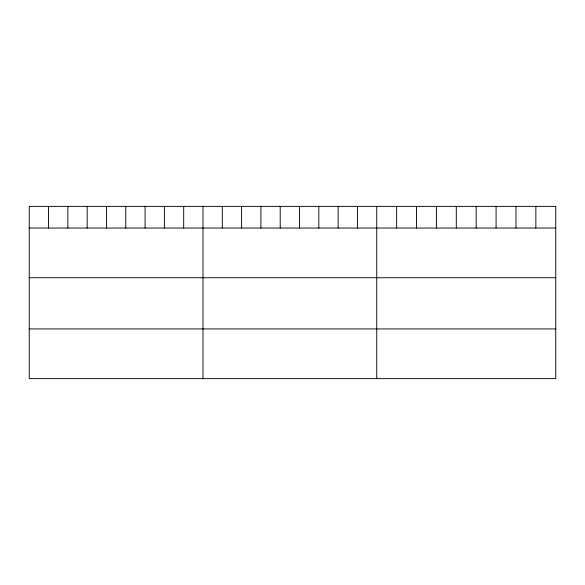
<?xml version="1.0" encoding="UTF-8"?>
<svg xmlns="http://www.w3.org/2000/svg" width="585" height="585" viewBox="0 0 585 585"><rect width="100%" height="100%" fill="white"/><g stroke="black" fill="none" stroke-linecap="round" stroke-linejoin="round"><path stroke-width="0.88" d="M29.25 228.04L555.75 228.04M29.25 277.736L555.75 277.736M29.25 328.931L555.75 328.931M535.86 206.373L535.86 228.04M515.97 206.373L515.97 228.04M496.08 206.373L496.08 228.04M476.19 206.373L476.19 228.04M456.3 206.373L456.3 228.04M436.41 206.373L436.41 228.04M416.52 206.373L416.52 228.04M396.63 206.373L396.63 228.04M376.74 206.373L376.74 378.627M357.435 206.373L357.435 228.04M338.13 206.373L338.13 228.04M318.825 206.373L318.825 228.04M299.52 206.373L299.52 228.04M280.215 206.373L280.215 228.04M260.91 206.373L260.91 228.04M241.605 206.373L241.605 228.04M222.3 206.373L222.3 228.04M202.995 206.373L202.995 378.627M183.69 206.373L183.69 228.04M164.385 206.373L164.385 228.04M145.08 206.373L145.08 228.04M125.775 206.373L125.775 228.04M106.47 206.373L106.47 228.04M87.165 206.373L87.165 228.04M67.86 206.373L67.86 228.04M48.555 206.373L48.555 228.04M555.75 206.373L29.25 206.373L29.25 378.627L555.75 378.627L555.75 206.373"/></g></svg>
